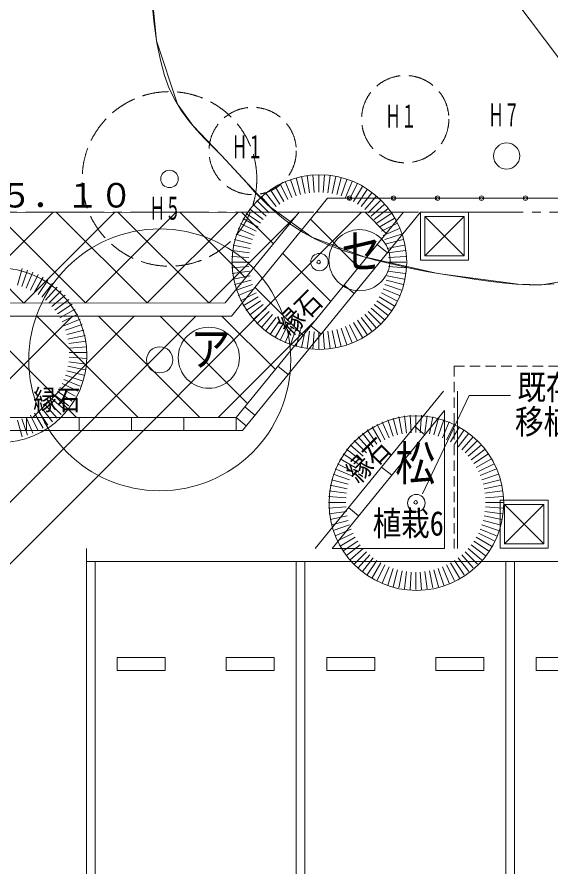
# Model space of a CAD drawing. Units: millimetres, scale not verified. Extents: x -42050 to 42050, y -29700 to 29700.
# Drawn here: x -1134 to 4982, y 14559 to 24297 of the extents above; entities that cross this region are included whole.
import ezdxf
from ezdxf.enums import TextEntityAlignment as Align

# ---------------------------------------------------------------- set-up
doc = ezdxf.new("R2010")
doc.units = ezdxf.units.MM
doc.header["$LTSCALE"] = 100
for name, pattern in [('CHAIN2', [12, 9, -1, 1, -1]), ('DASHED1', [1.8, 1.2, -0.6]), ('DASHED3', [4, 3, -1])]:
    doc.linetypes.add(name, pattern=pattern)
for name, color, linetype, lineweight in [('0-1_1-A_HATTI', 6, 'Continuous', 18), ('0-5_1-F_MOJI', 4, 'Continuous', 18), ('0-7_1-H_SIAGE', 7, 'Continuous', 18), ('0-8_1-I_SUNPO', 6, 'Continuous', 18), ('0-B_1-L_ZATU', 6, 'Continuous', 18), ('3-0_LAYER_1', 7, 'Continuous', 18)]:
    doc.layers.add(name, color=color, linetype=linetype, lineweight=lineweight)
doc.styles.add('ＭＳ ゴシック', font='')
doc.styles.get('ＭＳ ゴシック').set_extended_font_data('MS Gothic')

msp = doc.modelspace()

# ---------------------------------------------------------------- linework, layer by layer
at = {"layer": '0-1_1-A_HATTI'}
for p, q in [((2424, 22222.1), (2284.7, 22051.3)), ((2424, 22222.1), (2660.6, 22222)), ((2927.5, 22222), (2690.9, 22222)), ((2927.5, 22222), (3164.1, 22221.9)), ((3667.7, 22221.8), (3194.4, 22221.9)), ((3934.5, 22221.7), (3697.8, 22221.8)), ((3934.5, 22221.7), (4171.2, 22221.7)), ((4438, 22221.5), (4201.4, 22221.6)), ((4438, 22221.5), (4674.7, 22221.5)), ((5178.2, 22221.4), (4704.9, 22221.5)), ((-4686.6, 14561.3), (2812.1, 22060.1)), ((-1057.5, 21020.6), (-2095.1, 22058.4)), ((-1762.9, 21020.6), (-724.5, 22058.9)), ((-350.4, 21020.7), (-1388.3, 22058.6)), ((-1055.8, 21020.6), (-17.1, 22059.2)), ((356.6, 21020.8), (-681.5, 22059)), ((-348.6, 21020.7), (690.2, 22059.5)), ((1063.6, 21020.9), (25.3, 22059.2)), ((358.6, 21020.8), (1397.6, 22059.8)), ((1484.3, 21307.3), (732.1, 22059.5)), ((1065.8, 21020.9), (2068.3, 22023.4)), ((2098.3, 22060.1), (1250.7, 21020.9)), ((2291.8, 22060.1), (1321.9, 20870.9)), ((2291.8, 22060.1), (1321.9, 20870.9)), ((1801.9, 21696.8), (1438.9, 22059.8)), ((3095.7, 21817.3), (2852.9, 22060.1)), ((3536.6, 22009.9), (3986.6, 21561.6)), ((3986.6, 22009.9), (3536.6, 21561.6)), ((2778, 21427.8), (2226.2, 21979.7)), ((2991.8, 21690), (3108, 21595.1)), ((2460.3, 21038.4), (1908.5, 21590.2)), ((2142.7, 20648.9), (1590.9, 21200.7)), ((2612.5, 21225), (2728.8, 21130.2)), ((1250.7, 21020.9), (-9738.7, 21019.6)), ((1321.9, 20870.9), (-9588.7, 20869.6)), ((-5393.8, 14561.2), (915.8, 20870.8)), ((-1660.7, 19708.5), (-498.5, 20870.7)), ((-452.6, 19708.7), (-1614.5, 20870.6)), ((-953.6, 19708.6), (208.6, 20870.8)), ((254.4, 19708.8), (-907.5, 20870.7)), ((961.4, 19708.9), (-200.4, 20870.7)), ((1507.4, 19870), (506.6, 20870.8)), ((1825, 20259.5), (1213.6, 20870.9)), ((1168.1, 19708.9), (2295.7, 20836.5)), ((2233.3, 20760), (2349.5, 20665.2)), ((1854.1, 20295.1), (1970.3, 20200.3)), ((3749.9, 20008.9), (2281.8, 18209)), ((3913.1, 18209), (3913.1, 20008.9)), ((1474.9, 19830.1), (1591.1, 19735.3)), ((-1024, 19708.9), (-1024, 19558.9)), ((-424, 19708.9), (-424, 19558.9)), ((176, 19708.9), (176, 19558.9)), ((776, 19708.9), (776, 19558.9)), ((1376, 19708.9), (1492.2, 19614.2)), ((1376, 19708.9), (1376, 19558.9)), ((3421.4, 19606.2), (3537.7, 19511.4)), ((3042.2, 19141.3), (3158.4, 19046.4)), ((4448.5, 18710.8), (4898.5, 18262.5)), ((4898.5, 18710.8), (4448.5, 18262.5)), ((2663, 18676.3), (2779.2, 18581.5)), ((-337, 13058.9), (-337, 18209)), ((18913, 18058.9), (-337, 18058.9)), ((-237, 13058.9), (-237, 18058.9)), ((2063.1, 13058.9), (2063.1, 18058.9)), ((2163.1, 13058.9), (2163.1, 18058.9)), ((4463.1, 13058.9), (4463.1, 18058.9)), ((4563, 13058.9), (4563, 18058.9)), ((563.1, 16958.9), (13.1, 16958.9)), ((563.1, 16808.9), (563.1, 16958.9)), ((1263, 16958.9), (1813, 16958.9)), ((1263, 16808.9), (1263, 16958.9)), ((2963, 16958.9), (2413, 16958.9)), ((2963, 16808.9), (2963, 16958.9)), ((3663, 16958.9), (4213, 16958.9)), ((3663, 16808.9), (3663, 16958.9)), ((5363.1, 16958.9), (4813.1, 16958.9))]:
    msp.add_line(p, q, dxfattribs=at)
at = {"layer": '0-1_1-A_HATTI', "linetype": 'DASHED1'}
for q in [(18954.1, 20298), (3872, 18209)]:
    msp.add_line((3872, 20298), q, dxfattribs=at)
at = {"layer": '0-1_1-A_HATTI'}
for points in [[(7699.8, 23656.9), (5632.5, 23081.8), (4367.6, 24760)], [(-2337.1, 16258.9), (-2337, 14561.6), (-24732.7, 14558.9), (-24732.5, 15863.2), (-18536.7, 15848), (-18533.8, 19110), (-10860.4, 19115.8), (-9588.7, 20389.7), (-9588.7, 20869.8), (1321.9, 20870.9), (2291.8, 22060.1), (3293.7, 22060.1), (1376, 19708.9), (-2337.6, 19708.4), (-2337.4, 18058.9)], [(3487.3, 22060.1), (1447.2, 19558.9), (-2337.2, 19558.7)], [(1376, 19708.9), (-2337.2, 19708.5), (-2337.1, 18058.9)], [(563.1, 16808.9), (13.1, 16808.9), (13.1, 16958.9)], [(1263, 16808.9), (1813, 16808.9), (1813, 16958.9)], [(2963, 16808.9), (2413, 16808.9), (2413, 16958.9)], [(3663, 16808.9), (4213, 16808.9), (4213, 16958.9)], [(5363.1, 16808.9), (4813.1, 16808.9), (4813.1, 16958.9)]]:
    msp.add_lwpolyline(points, dxfattribs=at)
for points in [[(-20598, 21072.5), (-20606.2, 19118.7), (-18686.5, 19110), (-18685.9, 19259.9), (-10922.7, 19265.7), (-9738.7, 20451.7), (-9738.7, 21019.6), (1250.7, 21020.9), (2098.3, 22060.1), (-10922.7, 22054.7), (-10922.7, 21104)], [(4036.6, 21511.6), (3486.6, 21511.6), (3486.6, 22059.9), (4036.6, 22059.9)], [(3986.6, 21561.6), (3536.6, 21561.6), (3536.6, 22009.9), (3986.6, 22009.9)], [(3763.1, 19787.7), (3763.1, 18209), (2475.4, 18209)], [(4948.5, 18212.5), (4398.5, 18212.5), (4398.5, 18760.8), (4948.5, 18760.8)], [(4898.5, 18262.5), (4448.5, 18262.5), (4448.5, 18710.8), (4898.5, 18710.8)]]:
    msp.add_lwpolyline(points, close=True, dxfattribs=at)
for centre, radius in [((2675.7, 22222), 25), ((2675.7, 22222), 12.5), ((3179.3, 22221.9), 25), ((3179.3, 22221.9), 12.5), ((3682.8, 22221.8), 25), ((3682.8, 22221.8), 12.5), ((4186.3, 22221.6), 25), ((4186.3, 22221.6), 12.5), ((4689.8, 22221.5), 25), ((4689.8, 22221.5), 12.5)]:
    msp.add_circle(centre, radius, dxfattribs=at)
at = {"layer": '0-5_1-F_MOJI'}
for centre in [(2788.7, 21511), (1063.2, 20393.5)]:
    msp.add_circle(centre, 350, dxfattribs=at)
at = {"layer": '0-7_1-H_SIAGE'}
msp.add_line((-9588.7, 20869.6), (1321.9, 20870.9), dxfattribs=at)
at = {"layer": '0-7_1-H_SIAGE', "linetype": 'CHAIN2'}
msp.add_lwpolyline([(16299.9, 1841.5), (21464.9, 22059.9), (-33487.5, 22060.3)], dxfattribs=at)
at = {"layer": '0-8_1-I_SUNPO'}
for p, q in [((2015.2, 22228.7), (1938.7, 22413.5)), ((2064.2, 22247.2), (1999.9, 22436.6)), ((2114.3, 22262.4), (2062.6, 22455.6)), ((2126.3, 22470.4), (2165.3, 22274.3)), ((2217, 22282.8), (2190.8, 22481.1)), ((2269.1, 22287.9), (2256, 22487.5)), ((2321.4, 22489.7), (2321.4, 22289.6)), ((2373.7, 22287.9), (2386.8, 22487.5)), ((2425.8, 22282.8), (2451.9, 22481.1)), ((2477.4, 22274.3), (2516.4, 22470.4)), ((2528.4, 22262.4), (2580.2, 22455.6)), ((2578.5, 22247.2), (2642.8, 22436.6)), ((2627.5, 22228.7), (2704.1, 22413.5)), ((1876.9, 22154.8), (1765.8, 22321.1)), ((1921.4, 22182.4), (1821.4, 22355.7)), ((1967.5, 22207.1), (1879.1, 22386.5)), ((2675.2, 22207.1), (2763.7, 22386.5)), ((2721.4, 22182.4), (2821.4, 22355.7)), ((2765.8, 22154.8), (2877, 22321.1)), ((1793.9, 22091.1), (1662, 22241.5)), ((1834.4, 22124.3), (1712.6, 22283)), ((2808.4, 22124.3), (2930.2, 22283)), ((2848.9, 22091.1), (2980.7, 22241.5)), ((1719.9, 22017.1), (1569.6, 22149)), ((1755.7, 22055.3), (1614.3, 22196.7)), ((2887.1, 22055.3), (3028.5, 22196.7)), ((2922.8, 22017.1), (3073.2, 22149)), ((1656.2, 21934.1), (1489.9, 22045.2)), ((1686.7, 21976.6), (1528, 22098.4)), ((2956.1, 21976.6), (3114.7, 22098.4)), ((2986.5, 21934.1), (3152.9, 22045.2)), ((1603.9, 21843.5), (1424.5, 21931.9)), ((1628.6, 21889.6), (1455.3, 21989.7)), ((3014.2, 21889.6), (3187.4, 21989.7)), ((3038.9, 21843.5), (3218.2, 21931.9)), ((1582.3, 21795.8), (1397.5, 21872.3)), ((3060.5, 21795.8), (3245.3, 21872.3)), ((1548.7, 21696.7), (1355.5, 21748.5)), ((1563.8, 21746.8), (1374.4, 21811.1)), ((3078.9, 21746.8), (3268.3, 21811.1)), ((3094.1, 21696.7), (3287.3, 21748.5)), ((1528.2, 21594), (1329.9, 21620.2)), ((1536.7, 21645.7), (1340.6, 21684.7)), ((3106, 21645.7), (3302.2, 21684.7)), ((3114.5, 21594), (3312.8, 21620.2)), ((1523.1, 21542), (1323.5, 21555)), ((3119.7, 21542), (3319.2, 21555)), ((1521.4, 21489.7), (1321.4, 21489.7)), ((1523.1, 21437.3), (1323.5, 21424.3)), ((3119.7, 21437.3), (3319.2, 21424.3)), ((3121.4, 21489.7), (3321.4, 21489.7)), ((-1128.1, 21224.4), (-1076.3, 21417.5)), ((-1078, 21209.2), (-1013.7, 21398.6)), ((-1029, 21190.7), (-952.5, 21375.5)), ((-981.3, 21169.1), (-892.8, 21348.5)), ((1528.2, 21385.2), (1329.9, 21359.1)), ((1536.7, 21333.6), (1340.6, 21294.6)), ((3106, 21333.6), (3302.2, 21294.6)), ((3114.5, 21385.2), (3312.8, 21359.1)), ((-935.1, 21144.5), (-835.1, 21317.7)), ((-890.7, 21116.8), (-779.5, 21283.1)), ((-848.1, 21086.3), (-726.4, 21245)), ((1548.7, 21282.6), (1355.5, 21230.8)), ((1563.8, 21232.5), (1374.4, 21168.2)), ((3078.9, 21232.5), (3268.3, 21168.2)), ((3094.1, 21282.6), (3287.3, 21230.8)), ((-807.6, 21053.1), (-675.8, 21203.5)), ((-769.5, 21017.3), (-628, 21158.8)), ((1582.3, 21183.5), (1397.5, 21107)), ((1603.9, 21135.8), (1424.5, 21047.3)), ((3038.9, 21135.8), (3218.2, 21047.3)), ((3060.5, 21183.5), (3245.3, 21107)), ((-733.7, 20979.1), (-583.3, 21111)), ((-700.5, 20938.7), (-541.8, 21060.4)), ((1628.6, 21089.6), (1455.3, 20989.7)), ((1656.2, 21045.2), (1489.9, 20934)), ((2986.5, 21045.2), (3152.9, 20934)), ((3014.2, 21089.6), (3187.4, 20989.7)), ((-670, 20896.1), (-503.7, 21007.2)), ((-642.3, 20851.7), (-469.1, 20951.6)), ((1686.7, 21002.6), (1528, 20880.9)), ((1719.9, 20962.1), (1569.6, 20830.3)), ((2922.8, 20962.1), (3073.2, 20830.3)), ((2956.1, 21002.6), (3114.7, 20880.9)), ((-617.6, 20805.5), (-438.3, 20893.9)), ((1755.7, 20924), (1614.3, 20782.5)), ((1793.9, 20888.2), (1662, 20737.8)), ((1834.4, 20855), (1712.6, 20696.3)), ((2808.4, 20855), (2930.2, 20696.3)), ((2848.9, 20888.2), (2980.7, 20737.8)), ((2887.1, 20924), (3028.5, 20782.5)), ((-596.1, 20757.8), (-411.3, 20834.3)), ((-577.6, 20708.8), (-388.2, 20773.1)), ((1876.9, 20824.5), (1765.8, 20658.2)), ((1921.4, 20796.8), (1821.4, 20623.6)), ((1967.5, 20772.1), (1879.1, 20592.8)), ((2015.2, 20750.5), (1938.7, 20565.8)), ((2627.5, 20750.5), (2704.1, 20565.8)), ((2675.2, 20772.1), (2763.7, 20592.8)), ((2721.4, 20796.8), (2821.4, 20623.6)), ((2765.8, 20824.5), (2877, 20658.2)), ((-562.4, 20658.7), (-369.2, 20710.5)), ((-550.5, 20607.7), (-354.3, 20646.7)), ((2064.2, 20732.1), (1999.9, 20542.7)), ((2062.6, 20523.7), (2114.3, 20716.9)), ((2126.3, 20508.8), (2165.3, 20705)), ((2217, 20696.5), (2190.8, 20498.2)), ((2269.1, 20691.3), (2256, 20491.8)), ((2321.4, 20489.6), (2321.4, 20689.6)), ((2373.7, 20691.3), (2386.8, 20491.8)), ((2425.8, 20696.5), (2451.9, 20498.2)), ((2516.4, 20508.8), (2477.4, 20705)), ((2580.2, 20523.7), (2528.4, 20716.9)), ((2578.5, 20732.1), (2642.8, 20542.7)), ((-542, 20556.1), (-343.7, 20582.2)), ((-536.8, 20503.9), (-337.3, 20517)), ((-535.1, 20451.6), (-335.1, 20451.6)), ((-536.8, 20399.3), (-337.3, 20386.2)), ((-550.5, 20295.6), (-354.3, 20256.6)), ((-542, 20347.2), (-343.7, 20321.1)), ((-577.6, 20194.5), (-388.2, 20130.2)), ((-562.4, 20244.6), (-369.2, 20192.8)), ((-617.6, 20097.8), (-438.3, 20009.3)), ((-596.1, 20145.5), (-411.3, 20068.9)), ((-700.5, 19964.6), (-541.8, 19842.9)), ((-670, 20007.2), (-503.7, 19896.1)), ((-642.3, 20051.6), (-469.1, 19951.6)), ((-769.5, 19886), (-628, 19744.6)), ((-733.7, 19924.2), (-583.3, 19792.3)), ((-890.7, 19786.5), (-779.5, 19620.2)), ((-848.1, 19816.9), (-726.4, 19658.3)), ((-807.6, 19850.2), (-675.8, 19699.8)), ((-1076.3, 19485.7), (-1128.1, 19678.9)), ((-1078, 19694.1), (-1013.7, 19504.7)), ((-1029, 19712.6), (-952.5, 19527.7)), ((-981.3, 19734.2), (-892.8, 19554.8)), ((-935.1, 19758.8), (-835.1, 19585.6))]:
    msp.add_line(p, q, dxfattribs=at)
for centre, radius in [((2330.2, 21489.5), 1000), ((500.9, 20369.5), 1500), ((2330.2, 21489.5), 100), ((2321.4, 21489.7), 20.3), ((-1333.6, 20419.7), 1000), ((500.9, 20369.5), 150)]:
    msp.add_circle(centre, radius, dxfattribs=at)
at = {"layer": '0-B_1-L_ZATU'}
for p, q in [((3175.8, 19494.1), (3111.5, 19683.6)), ((3225.9, 19509.3), (3174.2, 19702.5)), ((3237.9, 19717.4), (3276.9, 19521.3)), ((3328.6, 19529.8), (3302.5, 19728.1)), ((3380.7, 19534.9), (3367.6, 19734.5)), ((3433, 19736.6), (3433, 19536.6)), ((3485.3, 19534.9), (3498.4, 19734.5)), ((3537.4, 19529.8), (3563.5, 19728.1)), ((3589.1, 19521.3), (3628.1, 19717.4)), ((3640, 19509.3), (3691.8, 19702.5)), ((3690.1, 19494.1), (3754.4, 19683.6)), ((3033, 19429.4), (2933, 19602.7)), ((3079.1, 19454.1), (2990.7, 19633.5)), ((3126.8, 19475.7), (3050.3, 19660.5)), ((3739.2, 19475.7), (3815.7, 19660.5)), ((3786.8, 19454.1), (3875.3, 19633.5)), ((3833, 19429.4), (3933, 19602.7)), ((2905.5, 19338.1), (2773.7, 19488.4)), ((2946, 19371.3), (2824.2, 19530)), ((2988.6, 19401.8), (2877.4, 19568.1)), ((3877.5, 19401.8), (3988.6, 19568.1)), ((3920, 19371.3), (4041.8, 19530)), ((3960.5, 19338.1), (4092.4, 19488.4)), ((2831.5, 19264.1), (2681.2, 19396)), ((2867.3, 19302.3), (2725.9, 19443.7)), ((3998.7, 19302.3), (4140.1, 19443.7)), ((4034.5, 19264.1), (4184.9, 19396)), ((2767.9, 19181.1), (2601.5, 19292.2)), ((2798.3, 19223.6), (2639.6, 19345.4)), ((4067.7, 19223.6), (4226.3, 19345.4)), ((4098.2, 19181.1), (4264.5, 19292.2)), ((2740.2, 19136.6), (2567, 19236.6)), ((4125.8, 19136.6), (4299.1, 19236.6)), ((2693.9, 19042.8), (2509.1, 19119.3)), ((2715.5, 19090.4), (2536.1, 19178.9)), ((4150.5, 19090.4), (4329.9, 19178.9)), ((4172.1, 19042.8), (4356.9, 19119.3)), ((2660.3, 18943.7), (2467.1, 18995.4)), ((2675.5, 18993.8), (2486.1, 19058.1)), ((4190.5, 18993.8), (4380, 19058.1)), ((4205.8, 18943.7), (4398.9, 18995.4)), ((2648.4, 18892.7), (2452.2, 18931.7)), ((4217.7, 18892.7), (4413.8, 18931.7)), ((2634.7, 18788.9), (2435.2, 18802)), ((2639.9, 18841), (2441.5, 18867.1)), ((4226.2, 18841), (4424.5, 18867.1)), ((4231.3, 18788.9), (4430.9, 18802)), ((2633, 18736.6), (2433, 18736.6)), ((4233, 18736.6), (4433, 18736.6)), ((2634.7, 18684.3), (2435.2, 18671.2)), ((2639.9, 18632.2), (2441.5, 18606.1)), ((4226.2, 18632.2), (4424.5, 18606.1)), ((4231.3, 18684.3), (4430.9, 18671.2)), ((2648.4, 18580.5), (2452.2, 18541.5)), ((2660.3, 18529.6), (2467.1, 18477.8)), ((4205.8, 18529.6), (4398.9, 18477.8)), ((4217.7, 18580.5), (4413.8, 18541.5)), ((2675.5, 18479.4), (2486.1, 18415.2)), ((2693.9, 18430.4), (2509.1, 18353.9)), ((4172.1, 18430.4), (4356.9, 18353.9)), ((4190.5, 18479.4), (4380, 18415.2)), ((2715.5, 18382.8), (2536.1, 18294.3)), ((2740.2, 18336.6), (2567, 18236.6)), ((4125.8, 18336.6), (4299.1, 18236.6)), ((4150.5, 18382.8), (4329.9, 18294.3)), ((2767.9, 18292.2), (2601.5, 18181)), ((2798.3, 18249.6), (2639.6, 18127.8)), ((4067.7, 18249.6), (4226.3, 18127.8)), ((4098.2, 18292.2), (4264.5, 18181)), ((2831.5, 18209.1), (2681.2, 18077.3)), ((2867.3, 18170.9), (2725.9, 18029.5)), ((2905.5, 18135.2), (2773.7, 17984.8)), ((3960.5, 18135.2), (4092.4, 17984.8)), ((3998.7, 18170.9), (4140.1, 18029.5)), ((4034.5, 18209.1), (4184.9, 18077.3)), ((2946, 18101.9), (2824.2, 17943.3)), ((2988.6, 18071.5), (2877.4, 17905.1)), ((3033, 18043.8), (2933, 17870.6)), ((3079.1, 18019.1), (2990.7, 17839.7)), ((3786.8, 18019.1), (3875.3, 17839.7)), ((3833, 18043.8), (3933, 17870.6)), ((3877.5, 18071.5), (3988.6, 17905.1)), ((3920, 18101.9), (4041.8, 17943.3)), ((3126.8, 17997.5), (3050.3, 17812.7)), ((3175.8, 17979.1), (3111.5, 17789.7)), ((3174.2, 17770.7), (3225.9, 17963.9)), ((3237.9, 17755.8), (3276.9, 17952)), ((3328.6, 17943.5), (3302.5, 17745.1)), ((3380.7, 17938.3), (3367.6, 17738.8)), ((3433, 17736.6), (3433, 17936.6)), ((3485.3, 17938.3), (3498.4, 17738.8)), ((3537.4, 17943.5), (3563.5, 17745.1)), ((3628.1, 17755.8), (3589.1, 17952)), ((3691.8, 17770.7), (3640, 17963.9)), ((3690.1, 17979.1), (3754.4, 17789.7)), ((3739.2, 17997.5), (3815.7, 17812.7))]:
    msp.add_line(p, q, dxfattribs=at)
at = {"layer": '0-B_1-L_ZATU', "color": 3}
msp.add_lwpolyline([(389, 24816), (465.1, 24025.6), (703.3, 23299.4), (881.7, 23053.1), (1203.7, 22713.8), (1454.7, 22442), (1743.8, 22138.4), (2244.6, 21773.1), (2843.6, 21548), (3685.7, 21360), (4606.1, 21235.8), (4878.6, 21229.9), (5268.4, 21292.9), (5571.1, 21445.6), (5826.7, 21665.3), (6126.2, 22027.4), (6393.1, 22437.1), (6545.5, 22740.2), (6687.8, 23115.2), (6760.6, 23417), (6802.2, 23929.2), (6827.6, 25291.9)], dxfattribs=at)
at = {"layer": '0-B_1-L_ZATU', "color": 3, "linetype": 'DASHED3'}
for points in [[(412.3, 24445.5), (436.7, 24218.6), (468.6, 24002.1), (507.7, 23803), (554.3, 23628.7), (610.2, 23477.9), (676.4, 23343), (751.5, 23221.1), (833.9, 23109.5), (922.1, 23005.3), (1014.7, 22906), (1110.2, 22808.7), (1206.9, 22710.7), (1303.5, 22609.1), (1398.5, 22504.4), (1492.7, 22399.6), (1587.9, 22295.8), (1686.1, 22193.9), (1788.8, 22095.2), (1898, 22000.5), (2015.6, 21911.2), (2143.3, 21828.1), (2283, 21752.3), (2438.7, 21683.3), (2611, 21619.6), (2795.6, 21561.2), (2988.6, 21508), (3185.7, 21460), (3383.1, 21417.1), (3576.7, 21379.3), (3762.5, 21346.5), (3936.3, 21318.7), (4101.8, 21293.7), (4264.8, 21270.9), (4424.7, 21251.5), (4580.7, 21237.1), (4732.2, 21229.4), (4878.6, 21229.9)], [(4878.6, 21229.9), (5019.2, 21240.2)]]:
    msp.add_lwpolyline(points, dxfattribs=at)
for centre, radius in [((3312.6, 23127.1), 500), ((612.6, 22442), 1000), ((1564.9, 22762.2), 500)]:
    msp.add_circle(centre, radius, dxfattribs=at)
at = {"layer": '0-B_1-L_ZATU', "color": 3}
for centre, radius in [((4474.2, 22705), 150), ((612.6, 22442), 100), ((3440.1, 18727.4), 1000), ((3440.1, 18727.4), 100)]:
    msp.add_circle(centre, radius, dxfattribs=at)
at = {"layer": '0-B_1-L_ZATU'}
msp.add_circle((3433, 18736.6), 20.3, dxfattribs=at)
at = {"layer": '3-0_LAYER_1'}
msp.add_lwpolyline([(3508.7, 18834.4), (4043.7, 19959.3), (4518.6, 19959.3)], dxfattribs=at)

# ---------------------------------------------------------------- texts
at = {"layer": '0-5_1-F_MOJI', "style": 'ＭＳ ゴシック'}
msp.add_text('▽隣地境界線５５．１０', height=281.5, dxfattribs=at).set_placement((-4029.9, 22030.1), align=Align.BOTTOM_LEFT)
at = {"layer": '0-5_1-F_MOJI', "style": 'ＭＳ ゴシック', "width": 0.85}
for s, height, p in [('セ', 394.8, (2579, 21297)), ('ア', 394.8, (853.5, 20179.4)), ('縁石', 234.6, (-949, 19724.5)), ('松', 394.8, (3198.3, 18868.5)), ('植栽6', 281.5, (2939.9, 18270.9))]:
    msp.add_text(s, height=height, dxfattribs=at).set_placement(p, align=Align.BOTTOM_LEFT)
for p in [(2044.4, 20584.3), (2826.9, 18893.3)]:
    msp.add_text('縁石', height=234.6, rotation=45, dxfattribs=at).set_placement(p, align=Align.BOTTOM_LEFT)
at = {"layer": '0-B_1-L_ZATU', "color": 3, "style": 'ＭＳ ゴシック', "width": 0.5}
for s, p in [('Ｈ１', (3084.5, 22951.1)), ('Ｈ７', (4263.1, 22965.6)), ('Ｈ１', (1325.1, 22599.6)), ('Ｈ５', (383.1, 21894.7))]:
    msp.add_text(s, height=263.2, dxfattribs=at).set_placement(p, align=Align.BOTTOM_LEFT)
at = {"layer": '3-0_LAYER_1', "style": 'ＭＳ ゴシック', "width": 0.85}
for s, p in [('既存松の木\u3000工事期間中移植', (4598, 19829.8)), ('移植位置は協議の上決定', (4570, 19435.1))]:
    msp.add_text(s, height=281.5, dxfattribs=at).set_placement(p, align=Align.BOTTOM_LEFT)

doc.saveas('drawing.dxf')
